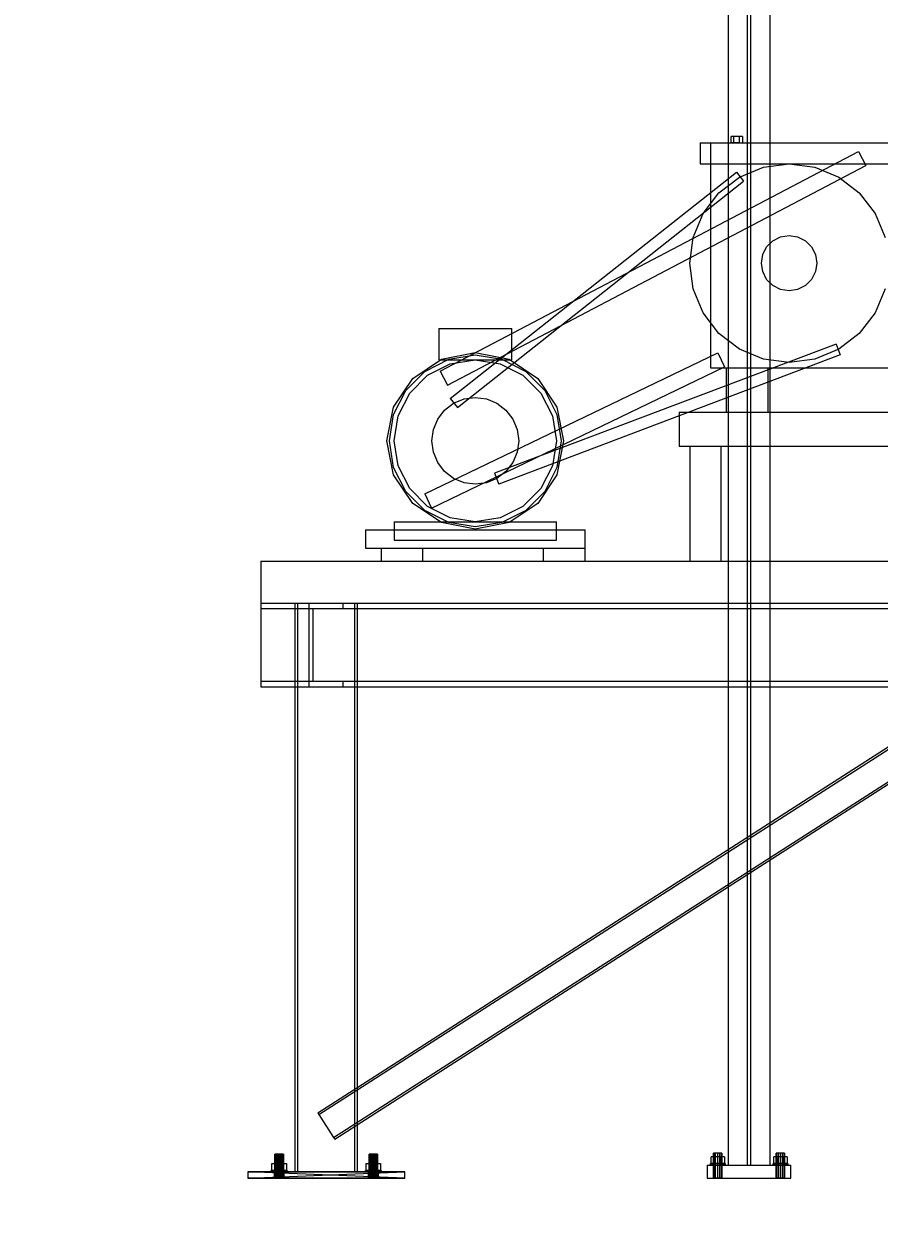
# Model space of a CAD drawing. Header units: millimetres. Extents: x -1970 to 34302, y -65268 to 6837.
# Drawn here: x 8666 to 10302, y -73 to 2208 of the extents above; entities that cross this region are included whole.
import ezdxf

# ---------------------------------------------------------------- set-up
doc = ezdxf.new("R2010")
doc.units = ezdxf.units.MM
for name, color, linetype, lineweight in [('COTAS_P', 1, 'Continuous', 0), ('lateral_C01', 7, 'Continuous', 0), ('lateral_mezcladora', 7, 'Continuous', 0)]:
    doc.layers.add(name, color=color, linetype=linetype, lineweight=lineweight)
doc.dimstyles.new('R19_100', dxfattribs={"dimtxt": 250, "dimasz": 150, "dimexe": 150, "dimexo": 80, "dimgap": 100, "dimtad": 1, "dimtih": 1, "dimtoh": 1, "dimdsep": 46, "dimcen": 0.09, "dimadec": 0, "dimazin": 0, "dimtfac": 1, "dimtdec": 4, "dimtofl": 0, "dimtmove": 0, "dimatfit": 3, "dimfxl": 1, "dimtolj": 1, "dimtzin": 0, "dimarcsym": 0})

# ---------------------------------------------------------------- blocks, each defined once
blk = doc.blocks.new('*D0')
at = {"layer": 'COTAS_P', "color": 0, "lineweight": -2, "transparency": 16777216}
for p, q in [((10965.3, 3566.3), (10670, 4490.2)), ((1814.1, 1503), (10572.8, 4301.7)), ((1920.8, 676.2), (1625.5, 1600.2))]:
    blk.add_line(p, q, dxfattribs=at)
at = {"layer": 'COTAS_P', "color": 0, "transparency": 16777216}
for points in [[(10565.2, 4325.5), (10580.4, 4277.9), (10715.7, 4347.4)], [(1806.5, 1526.8), (1821.7, 1479.1), (1671.2, 1457.3)]]:
    blk.add_solid(points, dxfattribs=at)
at = {"layer": 'Defpoints', "color": 0, "transparency": 16777216}
for p in [(10715.7, 4347.4), (10989.6, 3490.1), (1945.1, 600)]:
    blk.add_point(p, dxfattribs=at)
blk = doc.blocks.new('*D22')
at = {"layer": 'COTAS_P', "color": 0, "lineweight": -2, "transparency": 16777216}
for p, q in [((112.7, -80), (112.7, -2650)), ((34302.1, -80), (34302.1, -2650)), ((262.7, -2500), (34152.1, -2500))]:
    blk.add_line(p, q, dxfattribs=at)
at = {"layer": 'COTAS_P', "color": 0, "transparency": 16777216}
for points in [[(262.7, -2475), (262.7, -2525), (112.7, -2500)], [(34152.1, -2475), (34152.1, -2525), (34302.1, -2500)]]:
    blk.add_solid(points, dxfattribs=at)
at = {"layer": 'Defpoints', "color": 0, "transparency": 16777216}
for p in [(112.7, 0), (34302.1, 0), (34302.1, -2500)]:
    blk.add_point(p, dxfattribs=at)

msp = doc.modelspace()

# ---------------------------------------------------------------- linework, layer by layer
at = {"layer": 'lateral_C01'}
for p, q in [((10013.098, 2728.346), (10013.098, 25)), ((10049.598, 2728.346), (10049.598, 25)), ((10056.598, 25), (10056.598, 2728.346)), ((10093.098, 25), (10093.098, 2728.346)), ((9986.169, 48), (9985.098, 48)), ((9985.098, 0), (9985.098, 48)), ((9989.098, 48), (9986.169, 48)), ((9986.169, 0), (9986.169, 48)), ((9993.098, 48), (9989.098, 48)), ((9989.098, 0), (9989.098, 48)), ((9997.098, 48), (9993.098, 48)), ((9993.098, 0), (9993.098, 48)), ((10000.026, 48), (9997.098, 48)), ((9997.098, 0), (9997.098, 48)), ((10001.098, 48), (10000.026, 48)), ((10000.026, 0), (10000.026, 48)), ((10001.098, 48), (10001.098, 0)), ((10106.169, 48), (10105.098, 48)), ((10105.098, 0), (10105.098, 48)), ((10109.098, 48), (10106.169, 48)), ((10106.169, 0), (10106.169, 48)), ((10113.098, 48), (10109.098, 48)), ((10109.098, 0), (10109.098, 48)), ((10117.098, 48), (10113.098, 48)), ((10113.098, 0), (10113.098, 48)), ((10120.026, 48), (10117.098, 48)), ((10117.098, 0), (10117.098, 48)), ((10121.098, 48), (10120.026, 48)), ((10120.026, 0), (10120.026, 48)), ((10121.098, 48), (10121.098, 0)), ((9973.098, 25), (10133.098, 25)), ((9973.098, 25), (9973.098, 0)), ((9980.163, 28), (9979.098, 28)), ((9979.098, 25), (9979.098, 28)), ((9980.163, 25), (9979.098, 25)), ((9983.198, 28), (9980.163, 28)), ((9980.163, 25), (9980.163, 28)), ((9983.198, 25), (9980.163, 25)), ((9986.698, 40.8), (9980.298, 40.8)), ((9980.298, 28), (9980.298, 40.8)), ((9986.698, 28), (9980.298, 28)), ((9987.74, 28), (9983.198, 28)), ((9983.198, 25), (9983.198, 28)), ((9987.74, 25), (9983.198, 25)), ((9999.498, 40.8), (9986.698, 40.8)), ((9986.698, 28), (9986.698, 40.8)), ((9999.498, 28), (9986.698, 28)), ((9993.098, 28), (9987.74, 28)), ((9987.74, 25), (9987.74, 28)), ((9993.098, 25), (9987.74, 25)), ((9998.455, 28), (9993.098, 28)), ((9993.098, 25), (9993.098, 28)), ((9998.455, 25), (9993.098, 25)), ((10002.997, 28), (9998.455, 28)), ((9998.455, 25), (9998.455, 28)), ((10002.997, 25), (9998.455, 25)), ((10005.898, 40.8), (9999.498, 40.8)), ((9999.498, 28), (9999.498, 40.8)), ((9999.498, 28), (10005.898, 28)), ((10006.032, 28), (10002.997, 28)), ((10002.997, 25), (10002.997, 28)), ((10006.032, 25), (10002.997, 25)), ((10005.898, 40.8), (10005.898, 28)), ((10007.098, 28), (10006.032, 28)), ((10006.032, 25), (10006.032, 28)), ((10006.032, 25), (10007.098, 25)), ((10007.098, 28), (10007.098, 25)), ((10013.098, 25), (10093.098, 25)), ((10049.598, 25), (10056.598, 25)), ((10100.163, 28), (10099.098, 28)), ((10099.098, 25), (10099.098, 28)), ((10100.163, 25), (10099.098, 25)), ((10103.198, 28), (10100.163, 28)), ((10100.163, 25), (10100.163, 28)), ((10103.198, 25), (10100.163, 25)), ((10106.698, 40.8), (10100.298, 40.8)), ((10100.298, 28), (10100.298, 40.8)), ((10106.698, 28), (10100.298, 28)), ((10107.74, 28), (10103.198, 28)), ((10103.198, 25), (10103.198, 28)), ((10107.74, 25), (10103.198, 25)), ((10119.498, 40.8), (10106.698, 40.8)), ((10106.698, 28), (10106.698, 40.8)), ((10119.498, 28), (10106.698, 28)), ((10113.098, 28), (10107.74, 28)), ((10107.74, 25), (10107.74, 28)), ((10113.098, 25), (10107.74, 25)), ((10118.455, 28), (10113.098, 28)), ((10113.098, 25), (10113.098, 28)), ((10118.455, 25), (10113.098, 25)), ((10122.997, 28), (10118.455, 28)), ((10118.455, 25), (10118.455, 28)), ((10122.997, 25), (10118.455, 25)), ((10125.898, 40.8), (10119.498, 40.8)), ((10119.498, 28), (10119.498, 40.8)), ((10119.498, 28), (10125.898, 28)), ((10126.032, 28), (10122.997, 28)), ((10122.997, 25), (10122.997, 28)), ((10126.032, 25), (10122.997, 25)), ((10125.898, 40.8), (10125.898, 28)), ((10127.098, 28), (10126.032, 28)), ((10126.032, 25), (10126.032, 28)), ((10126.032, 25), (10127.098, 25)), ((10127.098, 28), (10127.098, 25)), ((10133.098, 0), (10133.098, 25)), ((9973.098, 0), (10133.098, 0)), ((9986.169, 0), (9985.098, 0)), ((9989.098, 0), (9986.169, 0)), ((9993.098, 0), (9989.098, 0)), ((9997.098, 0), (9993.098, 0)), ((10000.026, 0), (9997.098, 0)), ((10000.026, 0), (10001.098, 0)), ((10106.169, 0), (10105.098, 0)), ((10109.098, 0), (10106.169, 0)), ((10113.098, 0), (10109.098, 0)), ((10117.098, 0), (10113.098, 0)), ((10120.026, 0), (10117.098, 0)), ((10120.026, 0), (10121.098, 0))]:
    msp.add_line(p, q, dxfattribs=at)
at = {"layer": 'lateral_mezcladora'}
for p, q in [((10024.029, 1992), (10018.529, 1992)), ((10018.529, 1980), (10018.529, 1992)), ((10035.029, 1992), (10024.029, 1992)), ((10024.029, 1980), (10024.029, 1992)), ((10040.529, 1992), (10035.029, 1992)), ((10035.029, 1980), (10035.029, 1992)), ((10040.529, 1992), (10040.529, 1980)), ((9462.556, 1543.281), (10262.556, 1963.281)), ((9959.529, 1980), (10409.529, 1980)), ((9959.529, 1980), (9959.529, 1940)), ((9979.529, 1980), (10389.529, 1980)), ((9979.529, 1980), (9979.529, 1550)), ((10024.029, 1980), (10018.529, 1980)), ((10035.029, 1980), (10024.029, 1980)), ((10035.029, 1980), (10040.529, 1980)), ((10262.556, 1963.281), (10276.501, 1936.719)), ((9959.529, 1940), (10409.529, 1940)), ((10080.353, 1933.526), (10129.529, 1940)), ((10129.529, 1940), (10178.704, 1933.526)), ((9476.501, 1516.719), (10276.501, 1936.719)), ((9481.782, 1490.837), (10029.03, 1923.93)), ((10029.03, 1923.93), (10042.682, 1906.679)), ((10034.529, 1914.545), (10080.353, 1933.526)), ((10178.704, 1933.526), (10224.529, 1914.545)), ((9495.435, 1473.586), (10042.682, 1906.679)), ((9995.178, 1884.35), (10034.529, 1914.545)), ((10224.529, 1914.545), (10263.879, 1884.35)), ((9964.984, 1845), (9995.178, 1884.35)), ((10263.879, 1884.35), (10294.073, 1845)), ((9946.003, 1799.176), (9964.984, 1845)), ((10294.073, 1845), (10313.054, 1799.176)), ((10113.151, 1800.406), (10129.529, 1803)), ((10129.529, 1803), (10145.906, 1800.406)), ((9939.529, 1750), (9946.003, 1799.176)), ((10079.123, 1766.378), (10086.651, 1781.153)), ((10086.651, 1781.153), (10098.376, 1792.878)), ((10098.376, 1792.878), (10113.151, 1800.406)), ((10145.906, 1800.406), (10160.681, 1792.878)), ((10160.681, 1792.878), (10172.406, 1781.153)), ((10172.406, 1781.153), (10179.935, 1766.378)), ((10076.529, 1750), (10079.123, 1766.378)), ((10179.935, 1766.378), (10182.529, 1750)), ((9946.003, 1700.824), (9939.529, 1750)), ((10079.123, 1733.622), (10076.529, 1750)), ((10086.651, 1718.847), (10079.123, 1733.622)), ((10179.935, 1733.622), (10172.406, 1718.847)), ((10182.529, 1750), (10179.935, 1733.622)), ((10098.376, 1707.122), (10086.651, 1718.847)), ((10172.406, 1718.847), (10160.681, 1707.122)), ((9964.984, 1655), (9946.003, 1700.824)), ((10113.151, 1699.594), (10098.376, 1707.122)), ((10129.529, 1697), (10113.151, 1699.594)), ((10145.906, 1699.594), (10129.529, 1697)), ((10160.681, 1707.122), (10145.906, 1699.594)), ((10313.054, 1700.824), (10294.073, 1655)), ((9995.178, 1615.65), (9964.984, 1655)), ((10294.073, 1655), (10263.879, 1615.65)), ((9459.779, 1625), (9599.279, 1625)), ((9459.779, 1625), (9459.779, 1565)), ((9599.279, 1565), (9599.279, 1625)), ((10034.529, 1585.455), (9995.178, 1615.65)), ((10263.879, 1615.65), (10224.529, 1585.455)), ((9433.014, 1308.512), (9993.014, 1578.512)), ((9464.874, 1566.089), (9529.529, 1578.95)), ((9478.757, 1566.259), (9529.529, 1574.3)), ((9529.529, 1578.95), (9594.183, 1566.089)), ((9529.529, 1574.3), (9580.3, 1566.259)), ((10219.309, 1594.984), (9566.557, 1348.077)), ((10227.093, 1574.407), (9574.34, 1327.5)), ((9993.014, 1578.512), (10006.043, 1551.488)), ((10080.353, 1566.474), (10034.529, 1585.455)), ((10224.529, 1585.455), (10178.704, 1566.474)), ((10219.309, 1594.984), (10227.093, 1574.407)), ((9410.063, 1529.466), (9464.874, 1566.089)), ((9432.955, 1542.921), (9478.757, 1566.259)), ((9438.422, 1535.398), (9481.631, 1557.414)), ((9446.043, 1281.488), (10006.043, 1551.488)), ((9459.779, 1565), (9599.279, 1565)), ((9481.631, 1557.414), (9529.529, 1565)), ((9529.529, 1565), (9577.426, 1557.414)), ((9577.426, 1557.414), (9620.635, 1535.398)), ((9580.3, 1566.259), (9626.102, 1542.921)), ((9594.183, 1566.089), (9648.994, 1529.466)), ((10129.529, 1560), (10080.353, 1566.474)), ((10178.704, 1566.474), (10129.529, 1560)), ((9373.439, 1474.654), (9410.063, 1529.466)), ((9396.607, 1506.573), (9432.955, 1542.921)), ((9404.131, 1501.107), (9438.422, 1535.398)), ((9462.556, 1543.281), (9476.501, 1516.719)), ((9620.635, 1535.398), (9654.926, 1501.107)), ((9626.102, 1542.921), (9662.45, 1506.573)), ((9648.994, 1529.466), (9685.618, 1474.654)), ((9979.529, 1550), (10389.529, 1550)), ((10009.529, 1550), (10089.529, 1550)), ((10009.529, 1550), (10009.529, 1465)), ((10089.529, 1465), (10089.529, 1550)), ((9373.27, 1460.771), (9396.607, 1506.573)), ((9662.45, 1506.573), (9685.787, 1460.771)), ((9382.115, 1457.898), (9404.131, 1501.107)), ((9481.782, 1490.837), (9495.435, 1473.586)), ((9488.029, 1481.88), (9508.047, 1490.172)), ((9508.047, 1490.172), (9529.529, 1493)), ((9529.529, 1493), (9551.011, 1490.172)), ((9551.011, 1490.172), (9571.029, 1481.88)), ((9654.926, 1501.107), (9676.942, 1457.898)), ((9360.579, 1410), (9373.439, 1474.654)), ((9365.229, 1410), (9373.27, 1460.771)), ((9457.648, 1451.5), (9470.839, 1468.69)), ((9470.839, 1468.69), (9488.029, 1481.88)), ((9571.029, 1481.88), (9588.218, 1468.69)), ((9588.218, 1468.69), (9601.409, 1451.5)), ((9685.618, 1474.654), (9698.479, 1410)), ((9685.787, 1460.771), (9693.829, 1410)), ((9919.529, 1465), (10429.529, 1465)), ((9919.529, 1465), (9919.529, 1400)), ((10009.529, 1465), (10089.529, 1465)), ((9374.529, 1410), (9382.115, 1457.898)), ((9449.357, 1431.482), (9457.648, 1451.5)), ((9601.409, 1451.5), (9609.7, 1431.482)), ((9676.942, 1457.898), (9684.529, 1410)), ((9446.529, 1410), (9449.357, 1431.482)), ((9609.7, 1431.482), (9612.529, 1410)), ((9373.439, 1345.346), (9360.579, 1410)), ((9373.27, 1359.229), (9365.229, 1410)), ((9382.115, 1362.102), (9374.529, 1410)), ((9449.357, 1388.518), (9446.529, 1410)), ((9612.529, 1410), (9609.7, 1388.518)), ((9684.529, 1410), (9676.942, 1362.102)), ((9698.479, 1410), (9685.618, 1345.346)), ((9693.829, 1410), (9685.787, 1359.229)), ((9919.529, 1400), (10429.529, 1400)), ((9939.529, 1400), (9999.529, 1400)), ((9939.529, 1400), (9939.529, 1180)), ((9999.529, 1180), (9999.529, 1400)), ((9457.648, 1368.5), (9449.357, 1388.518)), ((9470.839, 1351.31), (9457.648, 1368.5)), ((9601.409, 1368.5), (9588.218, 1351.31)), ((9609.7, 1388.518), (9601.409, 1368.5)), ((9396.607, 1313.427), (9373.27, 1359.229)), ((9410.063, 1290.534), (9373.439, 1345.346)), ((9404.131, 1318.893), (9382.115, 1362.102)), ((9488.029, 1338.12), (9470.839, 1351.31)), ((9566.557, 1348.077), (9574.34, 1327.5)), ((9588.218, 1351.31), (9571.029, 1338.12)), ((9685.618, 1345.346), (9648.994, 1290.534)), ((9676.942, 1362.102), (9654.926, 1318.893)), ((9685.787, 1359.229), (9662.45, 1313.427)), ((9508.047, 1329.828), (9488.029, 1338.12)), ((9529.529, 1327), (9508.047, 1329.828)), ((9551.011, 1329.828), (9529.529, 1327)), ((9571.029, 1338.12), (9551.011, 1329.828)), ((9432.955, 1277.079), (9396.607, 1313.427)), ((9438.422, 1284.602), (9404.131, 1318.893)), ((9433.014, 1308.512), (9446.043, 1281.488)), ((9654.926, 1318.893), (9620.635, 1284.602)), ((9662.45, 1313.427), (9626.102, 1277.079)), ((9464.874, 1253.911), (9410.063, 1290.534)), ((9478.757, 1253.741), (9432.955, 1277.079)), ((9481.631, 1262.586), (9438.422, 1284.602)), ((9620.635, 1284.602), (9577.426, 1262.586)), ((9626.102, 1277.079), (9580.3, 1253.741)), ((9648.994, 1290.534), (9594.183, 1253.911)), ((9374.529, 1255), (9684.529, 1255)), ((9374.529, 1255), (9374.529, 1220)), ((9529.529, 1255), (9481.631, 1262.586)), ((9577.426, 1262.586), (9529.529, 1255)), ((9684.529, 1220), (9684.529, 1255)), ((9319.529, 1240), (9739.529, 1240)), ((9319.529, 1240), (9319.529, 1205)), ((9529.529, 1241.05), (9464.874, 1253.911)), ((9529.529, 1245.7), (9478.757, 1253.741)), ((9594.183, 1253.911), (9529.529, 1241.05)), ((9580.3, 1253.741), (9529.529, 1245.7)), ((9739.529, 1205), (9739.529, 1240)), ((9374.529, 1220), (9684.529, 1220)), ((9319.529, 1205), (9739.529, 1205)), ((9349.529, 1205), (9429.529, 1205)), ((9349.529, 1205), (9349.529, 1180)), ((9429.529, 1180), (9429.529, 1205)), ((9659.529, 1205), (9739.529, 1205)), ((9659.529, 1205), (9659.529, 1180)), ((9739.529, 1180), (9739.529, 1205)), ((9119.529, 1180), (10569.529, 1180)), ((9119.529, 1180), (9119.529, 1100)), ((9349.529, 1180), (9429.529, 1180)), ((9659.529, 1180), (9739.529, 1180)), ((9939.529, 1180), (9999.529, 1180)), ((9119.529, 1100), (10569.529, 1100)), ((9119.529, 1100), (9119.529, 1089.5)), ((9184.529, 1100), (9304.529, 1100)), ((9184.529, 1100), (9184.529, 12)), ((9184.529, 1100), (9190.529, 1100)), ((9190.529, 12), (9190.529, 1100)), ((9212.029, 1100), (9277.029, 1100)), ((9212.029, 1089.5), (9212.029, 1100)), ((9277.029, 1089.5), (9277.029, 1100)), ((9298.529, 1100), (9304.529, 1100)), ((9298.529, 1100), (9298.529, 12)), ((9304.529, 12), (9304.529, 1100)), ((9119.529, 1089.5), (10569.529, 1089.5)), ((9119.529, 1089.5), (9119.529, 950.5)), ((9212.029, 1089.5), (9277.029, 1089.5)), ((9212.029, 1089.5), (9219.529, 1089.5)), ((9212.029, 950.5), (9212.029, 1089.5)), ((9219.529, 950.5), (9219.529, 1089.5)), ((9228.33, 125.251), (10553.33, 975.251)), ((9230.49, 121.884), (10555.49, 971.884)), ((9119.529, 950.5), (10569.529, 950.5)), ((9119.529, 950.5), (9119.529, 940)), ((9119.529, 940), (10569.529, 940)), ((9212.029, 950.5), (9277.029, 950.5)), ((9212.029, 940), (9212.029, 950.5)), ((9212.029, 950.5), (9219.529, 950.5)), ((9212.029, 940), (9277.029, 940)), ((9277.029, 940), (9277.029, 950.5)), ((9258.567, 78.116), (10583.567, 928.116)), ((9260.727, 74.749), (10585.727, 924.749)), ((9228.33, 125.251), (9230.49, 121.884)), ((9230.49, 121.884), (9258.567, 78.116)), ((9258.567, 78.116), (9260.727, 74.749)), ((9146.801, 46), (9146.529, 46)), ((9146.529, 0), (9146.529, 46)), ((9147.6, 46), (9146.801, 46)), ((9146.801, 0), (9146.801, 46)), ((9148.872, 46), (9147.6, 46)), ((9147.6, 0), (9147.6, 46)), ((9150.529, 46), (9148.872, 46)), ((9148.872, 0), (9148.872, 46)), ((9152.458, 46), (9150.529, 46)), ((9150.529, 0), (9150.529, 46)), ((9154.529, 46), (9152.458, 46)), ((9152.458, 0), (9152.458, 46)), ((9156.599, 46), (9154.529, 46)), ((9154.529, 0), (9154.529, 46)), ((9158.529, 46), (9156.599, 46)), ((9156.599, 0), (9156.599, 46)), ((9160.185, 46), (9158.529, 46)), ((9158.529, 0), (9158.529, 46)), ((9161.457, 46), (9160.185, 46)), ((9160.185, 0), (9160.185, 46)), ((9162.256, 46), (9161.457, 46)), ((9161.457, 0), (9161.457, 46)), ((9162.529, 46), (9162.256, 46)), ((9162.256, 0), (9162.256, 46)), ((9162.529, 46), (9162.529, 0)), ((9326.801, 46), (9326.529, 46)), ((9326.529, 0), (9326.529, 46)), ((9327.6, 46), (9326.801, 46)), ((9326.801, 0), (9326.801, 46)), ((9328.872, 46), (9327.6, 46)), ((9327.6, 0), (9327.6, 46)), ((9330.529, 46), (9328.872, 46)), ((9328.872, 0), (9328.872, 46)), ((9332.458, 46), (9330.529, 46)), ((9330.529, 0), (9330.529, 46)), ((9334.529, 46), (9332.458, 46)), ((9332.458, 0), (9332.458, 46)), ((9336.599, 46), (9334.529, 46)), ((9334.529, 0), (9334.529, 46)), ((9338.529, 46), (9336.599, 46)), ((9336.599, 0), (9336.599, 46)), ((9340.185, 46), (9338.529, 46)), ((9338.529, 0), (9338.529, 46)), ((9341.457, 46), (9340.185, 46)), ((9340.185, 0), (9340.185, 46)), ((9342.256, 46), (9341.457, 46)), ((9341.457, 0), (9341.457, 46)), ((9342.529, 46), (9342.256, 46)), ((9342.256, 0), (9342.256, 46)), ((9342.529, 46), (9342.529, 0)), ((9140.679, 15), (9140.679, 28)), ((9140.679, 28), (9147.604, 28)), ((9140.679, 28), (9146.529, 28)), ((9150.529, 28), (9146.529, 28)), ((9146.529, 28), (9146.529, 15)), ((9147.604, 15), (9147.604, 28)), ((9147.604, 28), (9161.454, 28)), ((9147.604, 28), (9150.529, 28)), ((9158.529, 28), (9150.529, 28)), ((9150.529, 28), (9150.529, 15)), ((9162.529, 28), (9158.529, 28)), ((9158.529, 28), (9158.529, 15)), ((9161.454, 28), (9158.529, 28)), ((9161.454, 15), (9161.454, 28)), ((9161.454, 28), (9168.379, 28)), ((9162.529, 15), (9162.529, 28)), ((9162.529, 28), (9168.379, 28)), ((9168.379, 28), (9168.379, 15)), ((9320.679, 15), (9320.679, 28)), ((9320.679, 28), (9327.604, 28)), ((9320.679, 28), (9326.529, 28)), ((9330.529, 28), (9326.529, 28)), ((9326.529, 28), (9326.529, 15)), ((9327.604, 15), (9327.604, 28)), ((9327.604, 28), (9341.454, 28)), ((9327.604, 28), (9330.529, 28)), ((9338.529, 28), (9330.529, 28)), ((9330.529, 28), (9330.529, 15)), ((9342.529, 28), (9338.529, 28)), ((9338.529, 28), (9338.529, 15)), ((9341.454, 28), (9338.529, 28)), ((9341.454, 15), (9341.454, 28)), ((9341.454, 28), (9348.379, 28)), ((9342.529, 15), (9342.529, 28)), ((9342.529, 28), (9348.379, 28)), ((9348.379, 28), (9348.379, 15)), ((9145.529, 12), (9094.529, 12)), ((9094.529, 12), (9145.702, 12)), ((9094.529, 12), (9146.214, 12)), ((9094.529, 12), (9147.045, 12)), ((9094.529, 12), (9148.165, 12)), ((9094.529, 12), (9149.528, 12)), ((9094.529, 12), (9151.084, 12)), ((9094.529, 12), (9152.773, 12)), ((9094.529, 12), (9154.529, 12)), ((9094.529, 12), (9156.284, 12)), ((9394.529, 12), (9094.529, 12)), ((9094.529, 12), (9157.973, 12)), ((9094.529, 12), (9159.529, 12)), ((9094.529, 12), (9160.893, 12)), ((9394.529, 0), (9094.529, 12)), ((9094.529, 12), (9094.529, 0)), ((9094.529, 0), (9394.529, 12)), ((9094.529, 0), (9145.529, 0)), ((9145.702, 0), (9094.529, 0)), ((9146.214, 0), (9094.529, 0)), ((9147.045, 0), (9094.529, 0)), ((9148.165, 0), (9094.529, 0)), ((9149.528, 0), (9094.529, 0)), ((9151.084, 0), (9094.529, 0)), ((9152.773, 0), (9094.529, 0)), ((9154.529, 0), (9094.529, 0)), ((9156.284, 0), (9094.529, 0)), ((9094.529, 0), (9394.529, 0)), ((9157.973, 0), (9094.529, 0)), ((9159.529, 0), (9094.529, 0)), ((9160.893, 0), (9094.529, 0)), ((9139.529, 12), (9139.529, 15)), ((9139.529, 15), (9140.04, 15)), ((9139.529, 15), (9145.529, 15)), ((9140.04, 12), (9139.529, 12)), ((9145.529, 12), (9139.529, 12)), ((9140.04, 12), (9140.04, 15)), ((9140.04, 15), (9141.538, 15)), ((9140.04, 15), (9145.835, 15)), ((9141.538, 12), (9140.04, 12)), ((9145.835, 12), (9140.04, 12)), ((9147.604, 15), (9140.679, 15)), ((9146.529, 15), (9140.679, 15)), ((9141.538, 12), (9141.538, 15)), ((9141.538, 15), (9143.922, 15)), ((9141.538, 15), (9146.734, 15)), ((9143.922, 12), (9141.538, 12)), ((9146.734, 12), (9141.538, 12)), ((9143.922, 12), (9143.922, 15)), ((9143.922, 15), (9147.029, 15)), ((9143.922, 15), (9148.165, 15)), ((9147.029, 12), (9143.922, 12)), ((9148.165, 12), (9143.922, 12)), ((9145.835, 15), (9145.529, 15)), ((9145.529, 15), (9145.529, 12)), ((9145.702, 12), (9145.529, 12)), ((9145.529, 0), (9145.702, 12)), ((9145.529, 0), (9145.529, 12)), ((9145.702, 0), (9145.529, 12)), ((9145.529, 12), (9145.835, 12)), ((9145.529, 0), (9145.702, 0)), ((9146.214, 12), (9145.702, 12)), ((9145.702, 0), (9146.214, 12)), ((9145.702, 0), (9145.702, 12)), ((9146.214, 0), (9145.702, 12)), ((9145.702, 0), (9146.214, 0)), ((9146.734, 15), (9145.835, 15)), ((9145.835, 15), (9145.835, 12)), ((9145.835, 12), (9146.734, 12)), ((9147.045, 12), (9146.214, 12)), ((9146.214, 0), (9147.045, 12)), ((9146.214, 0), (9146.214, 12)), ((9147.045, 0), (9146.214, 12)), ((9146.214, 0), (9147.045, 0)), ((9146.529, 15), (9150.529, 15)), ((9146.801, 0), (9146.529, 0)), ((9148.165, 15), (9146.734, 15)), ((9146.734, 15), (9146.734, 12)), ((9146.734, 12), (9148.165, 12)), ((9147.6, 0), (9146.801, 0)), ((9147.029, 12), (9147.029, 15)), ((9147.029, 15), (9150.646, 15)), ((9147.029, 15), (9150.029, 15)), ((9150.646, 12), (9147.029, 12)), ((9150.029, 12), (9147.029, 12)), ((9148.165, 12), (9147.045, 12)), ((9147.045, 12), (9160.893, 12)), ((9147.045, 0), (9148.165, 12)), ((9147.045, 0), (9147.045, 12)), ((9148.165, 0), (9147.045, 12)), ((9147.045, 0), (9148.165, 0)), ((9160.893, 0), (9147.045, 0)), ((9148.872, 0), (9147.6, 0)), ((9161.454, 15), (9147.604, 15)), ((9150.529, 15), (9147.604, 15)), ((9150.029, 15), (9148.165, 15)), ((9148.165, 15), (9148.165, 12)), ((9149.528, 12), (9148.165, 12)), ((9148.165, 12), (9160.893, 12)), ((9148.165, 12), (9334.529, 12)), ((9148.165, 12), (9336.284, 12)), ((9148.165, 12), (9337.973, 12)), ((9148.165, 12), (9339.529, 12)), ((9148.165, 12), (9340.893, 12)), ((9148.165, 0), (9149.528, 12)), ((9148.165, 0), (9148.165, 12)), ((9149.528, 0), (9148.165, 12)), ((9148.165, 12), (9150.029, 12)), ((9148.165, 0), (9149.528, 0)), ((9160.893, 0), (9148.165, 0)), ((9334.529, 0), (9148.165, 0)), ((9336.284, 0), (9148.165, 0)), ((9337.973, 0), (9148.165, 0)), ((9339.529, 0), (9148.165, 0)), ((9340.893, 0), (9148.165, 0)), ((9150.529, 0), (9148.872, 0)), ((9151.084, 12), (9149.528, 12)), ((9149.528, 12), (9340.893, 12)), ((9149.528, 0), (9151.084, 12)), ((9149.528, 0), (9149.528, 12)), ((9151.084, 0), (9149.528, 12)), ((9149.528, 0), (9151.084, 0)), ((9340.893, 0), (9149.528, 0)), ((9152.199, 15), (9150.029, 15)), ((9150.029, 15), (9150.029, 12)), ((9150.029, 12), (9152.199, 12)), ((9150.529, 15), (9158.529, 15)), ((9152.458, 0), (9150.529, 0)), ((9150.646, 12), (9150.646, 15)), ((9150.646, 15), (9154.529, 15)), ((9150.646, 15), (9152.199, 15)), ((9154.529, 12), (9150.646, 12)), ((9152.199, 12), (9150.646, 12)), ((9152.773, 12), (9151.084, 12)), ((9151.084, 12), (9340.893, 12)), ((9151.084, 0), (9152.773, 12)), ((9151.084, 0), (9151.084, 12)), ((9152.773, 0), (9151.084, 12)), ((9151.084, 0), (9152.773, 0)), ((9340.893, 0), (9151.084, 0)), ((9154.529, 15), (9152.199, 15)), ((9152.199, 15), (9152.199, 12)), ((9152.199, 12), (9154.529, 12)), ((9154.529, 0), (9152.458, 0)), ((9154.529, 12), (9152.773, 12)), ((9152.773, 12), (9394.529, 12)), ((9152.773, 12), (9340.893, 12)), ((9152.773, 0), (9154.529, 12)), ((9152.773, 0), (9152.773, 12)), ((9154.529, 0), (9152.773, 12)), ((9152.773, 0), (9154.529, 0)), ((9394.529, 0), (9152.773, 0)), ((9340.893, 0), (9152.773, 0)), ((9154.529, 12), (9154.529, 15)), ((9154.529, 15), (9158.411, 15)), ((9156.858, 15), (9154.529, 15)), ((9154.529, 12), (9156.284, 12)), ((9325.529, 12), (9154.529, 12)), ((9325.702, 12), (9154.529, 12)), ((9326.214, 12), (9154.529, 12)), ((9154.529, 12), (9394.529, 12)), ((9327.045, 12), (9154.529, 12)), ((9328.165, 12), (9154.529, 12)), ((9329.528, 12), (9154.529, 12)), ((9331.084, 12), (9154.529, 12)), ((9332.773, 12), (9154.529, 12)), ((9334.529, 12), (9154.529, 12)), ((9154.529, 12), (9340.893, 12)), ((9154.529, 0), (9156.284, 12)), ((9154.529, 0), (9154.529, 12)), ((9156.284, 0), (9154.529, 12)), ((9158.411, 12), (9154.529, 12)), ((9154.529, 12), (9156.858, 12)), ((9156.284, 0), (9154.529, 0)), ((9154.529, 0), (9325.529, 0)), ((9154.529, 0), (9325.702, 0)), ((9154.529, 0), (9326.214, 0)), ((9394.529, 0), (9154.529, 0)), ((9154.529, 0), (9327.045, 0)), ((9154.529, 0), (9328.165, 0)), ((9154.529, 0), (9329.528, 0)), ((9154.529, 0), (9331.084, 0)), ((9154.529, 0), (9332.773, 0)), ((9154.529, 0), (9334.529, 0)), ((9340.893, 0), (9154.529, 0)), ((9156.599, 0), (9154.529, 0)), ((9156.284, 12), (9157.973, 12)), ((9325.529, 12), (9156.284, 12)), ((9325.702, 12), (9156.284, 12)), ((9156.284, 0), (9157.973, 12)), ((9156.284, 0), (9156.284, 12)), ((9157.973, 0), (9156.284, 12)), ((9157.973, 0), (9156.284, 0)), ((9156.284, 0), (9325.529, 0)), ((9156.284, 0), (9325.702, 0)), ((9158.529, 0), (9156.599, 0)), ((9159.029, 15), (9156.858, 15)), ((9156.858, 15), (9156.858, 12)), ((9158.411, 15), (9156.858, 15)), ((9156.858, 12), (9159.029, 12)), ((9156.858, 12), (9158.411, 12)), ((9157.973, 12), (9159.529, 12)), ((9325.529, 12), (9157.973, 12)), ((9325.702, 12), (9157.973, 12)), ((9157.973, 0), (9159.529, 12)), ((9157.973, 0), (9157.973, 12)), ((9159.529, 0), (9157.973, 12)), ((9159.529, 0), (9157.973, 0)), ((9157.973, 0), (9325.529, 0)), ((9157.973, 0), (9325.702, 0)), ((9158.411, 12), (9158.411, 15)), ((9158.411, 15), (9162.029, 15)), ((9162.029, 12), (9158.411, 12)), ((9158.529, 15), (9162.529, 15)), ((9158.529, 15), (9161.454, 15)), ((9160.185, 0), (9158.529, 0)), ((9160.893, 15), (9159.029, 15)), ((9159.029, 15), (9159.029, 12)), ((9162.029, 15), (9159.029, 15)), ((9159.029, 12), (9160.893, 12)), ((9159.029, 12), (9162.029, 12)), ((9159.529, 12), (9160.893, 12)), ((9325.529, 12), (9159.529, 12)), ((9325.702, 12), (9159.529, 12)), ((9394.529, 12), (9159.529, 12)), ((9159.529, 12), (9334.529, 12)), ((9159.529, 0), (9160.893, 12)), ((9159.529, 0), (9159.529, 12)), ((9160.893, 0), (9159.529, 12)), ((9160.893, 0), (9159.529, 0)), ((9159.529, 0), (9325.529, 0)), ((9159.529, 0), (9325.702, 0)), ((9159.529, 0), (9394.529, 0)), ((9334.529, 0), (9159.529, 0)), ((9161.457, 0), (9160.185, 0)), ((9162.323, 15), (9160.893, 15)), ((9160.893, 15), (9160.893, 12)), ((9165.135, 15), (9160.893, 15)), ((9160.893, 12), (9162.012, 12)), ((9325.529, 12), (9160.893, 12)), ((9325.702, 12), (9160.893, 12)), ((9160.893, 12), (9334.529, 12)), ((9160.893, 0), (9162.012, 12)), ((9160.893, 0), (9160.893, 12)), ((9162.012, 0), (9160.893, 12)), ((9160.893, 12), (9162.323, 12)), ((9160.893, 12), (9165.135, 12)), ((9162.012, 0), (9160.893, 0)), ((9160.893, 0), (9325.529, 0)), ((9160.893, 0), (9325.702, 0)), ((9334.529, 0), (9160.893, 0)), ((9168.379, 15), (9161.454, 15)), ((9162.256, 0), (9161.457, 0)), ((9162.012, 12), (9162.843, 12)), ((9325.529, 12), (9162.012, 12)), ((9325.702, 12), (9162.012, 12)), ((9162.012, 12), (9334.529, 12)), ((9162.012, 0), (9162.843, 12)), ((9162.012, 0), (9162.012, 12)), ((9162.843, 0), (9162.012, 12)), ((9162.843, 0), (9162.012, 0)), ((9162.012, 0), (9325.529, 0)), ((9162.012, 0), (9325.702, 0)), ((9334.529, 0), (9162.012, 0)), ((9162.029, 12), (9162.029, 15)), ((9162.029, 15), (9165.135, 15)), ((9165.135, 12), (9162.029, 12)), ((9162.256, 0), (9162.529, 0)), ((9163.222, 15), (9162.323, 15)), ((9162.323, 15), (9162.323, 12)), ((9167.519, 15), (9162.323, 15)), ((9162.323, 12), (9163.222, 12)), ((9162.323, 12), (9167.519, 12)), ((9168.379, 15), (9162.529, 15)), ((9162.843, 12), (9163.356, 12)), ((9325.529, 12), (9162.843, 12)), ((9325.702, 12), (9162.843, 12)), ((9162.843, 12), (9334.529, 12)), ((9162.843, 0), (9163.356, 12)), ((9162.843, 0), (9162.843, 12)), ((9163.356, 0), (9162.843, 12)), ((9163.356, 0), (9162.843, 0)), ((9162.843, 0), (9325.529, 0)), ((9162.843, 0), (9325.702, 0)), ((9334.529, 0), (9162.843, 0)), ((9163.529, 15), (9163.222, 15)), ((9163.222, 15), (9163.222, 12)), ((9169.017, 15), (9163.222, 15)), ((9163.222, 12), (9163.529, 12)), ((9163.222, 12), (9169.017, 12)), ((9163.356, 12), (9163.529, 12)), ((9325.529, 12), (9163.356, 12)), ((9325.702, 12), (9163.356, 12)), ((9163.356, 12), (9334.529, 12)), ((9163.356, 0), (9163.529, 12)), ((9163.356, 0), (9163.356, 12)), ((9163.529, 0), (9163.356, 12)), ((9163.529, 0), (9163.356, 0)), ((9163.356, 0), (9325.529, 0)), ((9163.356, 0), (9325.702, 0)), ((9334.529, 0), (9163.356, 0)), ((9163.529, 12), (9163.529, 15)), ((9163.529, 15), (9169.529, 15)), ((9163.529, 12), (9325.529, 12)), ((9325.702, 12), (9163.529, 12)), ((9163.529, 12), (9326.214, 12)), ((9163.529, 12), (9327.045, 12)), ((9163.529, 12), (9328.165, 12)), ((9163.529, 12), (9329.528, 12)), ((9163.529, 12), (9331.084, 12)), ((9163.529, 12), (9332.773, 12)), ((9163.529, 12), (9334.529, 12)), ((9163.529, 12), (9163.529, 0)), ((9169.529, 12), (9163.529, 12)), ((9325.529, 0), (9163.529, 0)), ((9163.529, 0), (9325.702, 0)), ((9326.214, 0), (9163.529, 0)), ((9327.045, 0), (9163.529, 0)), ((9328.165, 0), (9163.529, 0)), ((9329.528, 0), (9163.529, 0)), ((9331.084, 0), (9163.529, 0)), ((9332.773, 0), (9163.529, 0)), ((9334.529, 0), (9163.529, 0)), ((9165.135, 12), (9165.135, 15)), ((9165.135, 15), (9167.519, 15)), ((9167.519, 12), (9165.135, 12)), ((9167.519, 12), (9167.519, 15)), ((9167.519, 15), (9169.017, 15)), ((9169.017, 12), (9167.519, 12)), ((9169.017, 12), (9169.017, 15)), ((9169.017, 15), (9169.529, 15)), ((9169.529, 12), (9169.017, 12)), ((9169.529, 15), (9169.529, 12)), ((9184.529, 12), (9304.529, 12)), ((9184.529, 12), (9190.529, 12)), ((9298.529, 12), (9304.529, 12)), ((9319.529, 12), (9319.529, 15)), ((9319.529, 15), (9320.04, 15)), ((9319.529, 15), (9325.529, 15)), ((9320.04, 12), (9319.529, 12)), ((9325.529, 12), (9319.529, 12)), ((9320.04, 12), (9320.04, 15)), ((9320.04, 15), (9321.538, 15)), ((9320.04, 15), (9325.835, 15)), ((9321.538, 12), (9320.04, 12)), ((9325.835, 12), (9320.04, 12)), ((9327.604, 15), (9320.679, 15)), ((9326.529, 15), (9320.679, 15)), ((9321.538, 12), (9321.538, 15)), ((9321.538, 15), (9323.922, 15)), ((9321.538, 15), (9326.734, 15)), ((9323.922, 12), (9321.538, 12)), ((9326.734, 12), (9321.538, 12)), ((9323.922, 12), (9323.922, 15)), ((9323.922, 15), (9327.029, 15)), ((9323.922, 15), (9328.165, 15)), ((9327.029, 12), (9323.922, 12)), ((9328.165, 12), (9323.922, 12)), ((9325.835, 15), (9325.529, 15)), ((9325.529, 15), (9325.529, 12)), ((9325.529, 12), (9325.702, 12)), ((9325.529, 0), (9325.702, 12)), ((9325.529, 0), (9325.529, 12)), ((9325.702, 0), (9325.529, 12)), ((9325.529, 12), (9325.835, 12)), ((9325.702, 0), (9325.529, 0)), ((9326.214, 12), (9325.702, 12)), ((9325.702, 0), (9326.214, 12)), ((9325.702, 0), (9325.702, 12)), ((9326.214, 0), (9325.702, 12)), ((9325.702, 0), (9326.214, 0)), ((9326.734, 15), (9325.835, 15)), ((9325.835, 15), (9325.835, 12)), ((9325.835, 12), (9326.734, 12)), ((9327.045, 12), (9326.214, 12)), ((9326.214, 0), (9327.045, 12)), ((9326.214, 0), (9326.214, 12)), ((9327.045, 0), (9326.214, 12)), ((9326.214, 0), (9327.045, 0)), ((9326.529, 15), (9330.529, 15)), ((9326.801, 0), (9326.529, 0)), ((9328.165, 15), (9326.734, 15)), ((9326.734, 15), (9326.734, 12)), ((9326.734, 12), (9328.165, 12)), ((9327.6, 0), (9326.801, 0)), ((9327.029, 12), (9327.029, 15)), ((9327.029, 15), (9330.646, 15)), ((9327.029, 15), (9330.029, 15)), ((9330.646, 12), (9327.029, 12)), ((9330.029, 12), (9327.029, 12)), ((9328.165, 12), (9327.045, 12)), ((9327.045, 0), (9328.165, 12)), ((9327.045, 0), (9327.045, 12)), ((9328.165, 0), (9327.045, 12)), ((9327.045, 0), (9328.165, 0)), ((9328.872, 0), (9327.6, 0)), ((9341.454, 15), (9327.604, 15)), ((9330.529, 15), (9327.604, 15)), ((9330.029, 15), (9328.165, 15)), ((9328.165, 15), (9328.165, 12)), ((9329.528, 12), (9328.165, 12)), ((9328.165, 0), (9329.528, 12)), ((9328.165, 0), (9328.165, 12)), ((9329.528, 0), (9328.165, 12)), ((9328.165, 12), (9330.029, 12)), ((9328.165, 0), (9329.528, 0)), ((9330.529, 0), (9328.872, 0)), ((9331.084, 12), (9329.528, 12)), ((9329.528, 12), (9394.529, 12)), ((9329.528, 0), (9331.084, 12)), ((9329.528, 0), (9329.528, 12)), ((9331.084, 0), (9329.528, 12)), ((9329.528, 0), (9331.084, 0)), ((9394.529, 0), (9329.528, 0)), ((9332.199, 15), (9330.029, 15)), ((9330.029, 15), (9330.029, 12)), ((9330.029, 12), (9332.199, 12)), ((9330.529, 15), (9338.529, 15)), ((9332.458, 0), (9330.529, 0)), ((9330.646, 12), (9330.646, 15)), ((9330.646, 15), (9334.529, 15)), ((9330.646, 15), (9332.199, 15)), ((9334.529, 12), (9330.646, 12)), ((9332.199, 12), (9330.646, 12)), ((9332.773, 12), (9331.084, 12)), ((9331.084, 12), (9394.529, 12)), ((9331.084, 0), (9332.773, 12)), ((9331.084, 0), (9331.084, 12)), ((9332.773, 0), (9331.084, 12)), ((9331.084, 0), (9332.773, 0)), ((9394.529, 0), (9331.084, 0)), ((9334.529, 15), (9332.199, 15)), ((9332.199, 15), (9332.199, 12)), ((9332.199, 12), (9334.529, 12)), ((9334.529, 0), (9332.458, 0)), ((9334.529, 12), (9332.773, 12)), ((9332.773, 12), (9394.529, 12)), ((9332.773, 0), (9334.529, 12)), ((9332.773, 0), (9332.773, 12)), ((9334.529, 0), (9332.773, 12)), ((9332.773, 0), (9334.529, 0)), ((9394.529, 0), (9332.773, 0)), ((9334.529, 12), (9334.529, 15)), ((9334.529, 15), (9338.411, 15)), ((9336.858, 15), (9334.529, 15)), ((9394.529, 12), (9334.529, 12)), ((9336.284, 12), (9334.529, 12)), ((9334.529, 12), (9340.893, 12)), ((9334.529, 12), (9342.012, 12)), ((9334.529, 12), (9342.843, 12)), ((9334.529, 12), (9343.356, 12)), ((9334.529, 12), (9343.529, 12)), ((9334.529, 0), (9336.284, 12)), ((9334.529, 0), (9334.529, 12)), ((9336.284, 0), (9334.529, 12)), ((9338.411, 12), (9334.529, 12)), ((9334.529, 12), (9336.858, 12)), ((9334.529, 0), (9394.529, 0)), ((9334.529, 0), (9336.284, 0)), ((9340.893, 0), (9334.529, 0)), ((9342.012, 0), (9334.529, 0)), ((9342.843, 0), (9334.529, 0)), ((9343.356, 0), (9334.529, 0)), ((9343.529, 0), (9334.529, 0)), ((9336.599, 0), (9334.529, 0)), ((9394.529, 12), (9336.284, 12)), ((9337.973, 12), (9336.284, 12)), ((9336.284, 12), (9343.529, 12)), ((9336.284, 0), (9337.973, 12)), ((9336.284, 0), (9336.284, 12)), ((9337.973, 0), (9336.284, 12)), ((9336.284, 0), (9394.529, 0)), ((9336.284, 0), (9337.973, 0)), ((9343.529, 0), (9336.284, 0)), ((9338.529, 0), (9336.599, 0)), ((9339.029, 15), (9336.858, 15)), ((9336.858, 15), (9336.858, 12)), ((9338.411, 15), (9336.858, 15)), ((9336.858, 12), (9339.029, 12)), ((9336.858, 12), (9338.411, 12)), ((9394.529, 12), (9337.973, 12)), ((9339.529, 12), (9337.973, 12)), ((9343.529, 12), (9337.973, 12)), ((9337.973, 0), (9339.529, 12)), ((9337.973, 0), (9337.973, 12)), ((9339.529, 0), (9337.973, 12)), ((9337.973, 0), (9394.529, 0)), ((9337.973, 0), (9339.529, 0)), ((9337.973, 0), (9343.529, 0)), ((9338.411, 12), (9338.411, 15)), ((9338.411, 15), (9342.029, 15)), ((9342.029, 12), (9338.411, 12)), ((9338.529, 15), (9342.529, 15)), ((9338.529, 15), (9341.454, 15)), ((9340.185, 0), (9338.529, 0)), ((9340.893, 15), (9339.029, 15)), ((9339.029, 15), (9339.029, 12)), ((9342.029, 15), (9339.029, 15)), ((9339.029, 12), (9340.893, 12)), ((9339.029, 12), (9342.029, 12)), ((9394.529, 12), (9339.529, 12)), ((9340.893, 12), (9339.529, 12)), ((9343.529, 12), (9339.529, 12)), ((9339.529, 0), (9340.893, 12)), ((9339.529, 0), (9339.529, 12)), ((9340.893, 0), (9339.529, 12)), ((9339.529, 0), (9394.529, 0)), ((9339.529, 0), (9340.893, 0)), ((9339.529, 0), (9343.529, 0)), ((9341.457, 0), (9340.185, 0)), ((9342.323, 15), (9340.893, 15)), ((9340.893, 15), (9340.893, 12)), ((9345.135, 15), (9340.893, 15)), ((9394.529, 12), (9340.893, 12)), ((9342.012, 12), (9340.893, 12)), ((9343.529, 12), (9340.893, 12)), ((9340.893, 0), (9342.012, 12)), ((9340.893, 0), (9340.893, 12)), ((9342.012, 0), (9340.893, 12)), ((9340.893, 12), (9342.323, 12)), ((9340.893, 12), (9345.135, 12)), ((9340.893, 0), (9394.529, 0)), ((9340.893, 0), (9342.012, 0)), ((9340.893, 0), (9343.529, 0)), ((9348.379, 15), (9341.454, 15)), ((9342.256, 0), (9341.457, 0)), ((9394.529, 12), (9342.012, 12)), ((9342.843, 12), (9342.012, 12)), ((9343.529, 12), (9342.012, 12)), ((9342.012, 0), (9342.843, 12)), ((9342.012, 0), (9342.012, 12)), ((9342.843, 0), (9342.012, 12)), ((9342.012, 0), (9394.529, 0)), ((9342.012, 0), (9342.843, 0)), ((9342.012, 0), (9343.529, 0)), ((9342.029, 12), (9342.029, 15)), ((9342.029, 15), (9345.135, 15)), ((9345.135, 12), (9342.029, 12)), ((9342.256, 0), (9342.529, 0)), ((9343.222, 15), (9342.323, 15)), ((9342.323, 15), (9342.323, 12)), ((9347.519, 15), (9342.323, 15)), ((9342.323, 12), (9343.222, 12)), ((9342.323, 12), (9347.519, 12)), ((9348.379, 15), (9342.529, 15)), ((9394.529, 12), (9342.843, 12)), ((9343.356, 12), (9342.843, 12)), ((9342.843, 0), (9343.356, 12)), ((9342.843, 0), (9342.843, 12)), ((9343.356, 0), (9342.843, 12)), ((9342.843, 0), (9394.529, 0)), ((9342.843, 0), (9343.356, 0)), ((9343.529, 15), (9343.222, 15)), ((9343.222, 15), (9343.222, 12)), ((9349.017, 15), (9343.222, 15)), ((9343.222, 12), (9343.529, 12)), ((9343.222, 12), (9349.017, 12)), ((9394.529, 12), (9343.356, 12)), ((9343.529, 12), (9343.356, 12)), ((9343.356, 0), (9343.529, 12)), ((9343.356, 0), (9343.356, 12)), ((9343.529, 0), (9343.356, 12)), ((9343.356, 0), (9394.529, 0)), ((9343.356, 0), (9343.529, 0)), ((9343.529, 12), (9343.529, 15)), ((9343.529, 15), (9349.529, 15)), ((9394.529, 12), (9343.529, 12)), ((9343.529, 12), (9343.529, 0)), ((9349.529, 12), (9343.529, 12)), ((9343.529, 0), (9394.529, 0)), ((9345.135, 12), (9345.135, 15)), ((9345.135, 15), (9347.519, 15)), ((9347.519, 12), (9345.135, 12)), ((9347.519, 12), (9347.519, 15)), ((9347.519, 15), (9349.017, 15)), ((9349.017, 12), (9347.519, 12)), ((9349.017, 12), (9349.017, 15)), ((9349.017, 15), (9349.529, 15)), ((9349.529, 12), (9349.017, 12)), ((9349.529, 15), (9349.529, 12)), ((9394.529, 0), (9394.529, 12))]:
    msp.add_line(p, q, dxfattribs=at)

# ---------------------------------------------------------------- dimensions: what is measured, and where the dimension line sits
at = {"layer": 'COTAS_P'}
for p1, p2, distance, picture, middle in [((1945.131, 600), (10989.61, 3490.056), 900, '*D0', (6193.431, 2902.324)), ((112.7, 0), (34302.083, 0), -2500, '*D22', (17207.392, -2500))]:
    dim = msp.add_aligned_dim(p1=p1, p2=p2, distance=distance, text='<> P', dimstyle='R19_100', dxfattribs=at)
    dim.commit()
    dim.dimension.update_dxf_attribs({"geometry": picture, "text_midpoint": middle})

doc.saveas('drawing.dxf')
